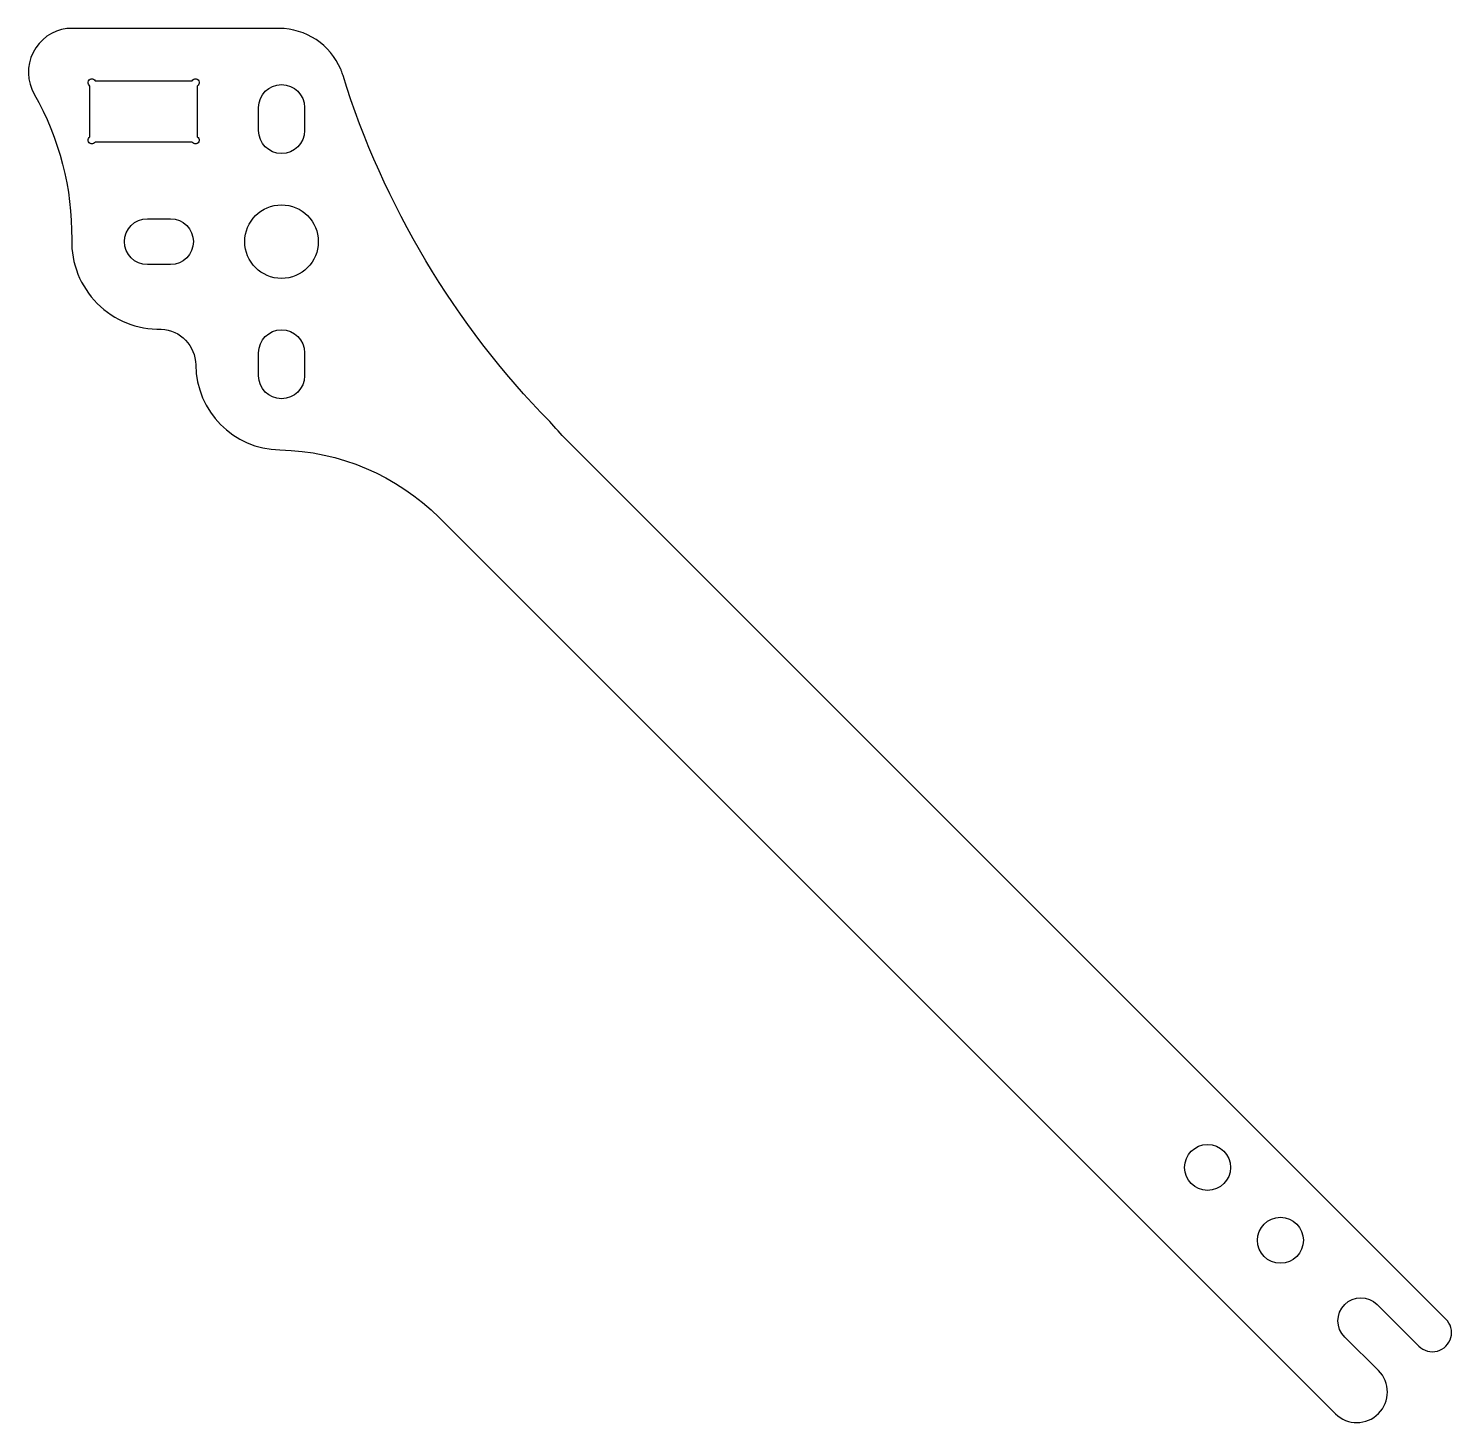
# Model space of a CAD drawing. Header units: millimetres. Extents: x -96.9 to -4.1, y 3.4 to 94.3.
import ezdxf

# ---------------------------------------------------------------- set-up
doc = ezdxf.new("R2010")
doc.units = ezdxf.units.MM

msp = doc.modelspace()

# ---------------------------------------------------------------- linework, layer by layer
for points in [[(-4.453, 10.111), (-61.832, 67.489, -0.02024), (-62.929, 68.679, -0.118665), (-76.423, 91.271, 0.019472), (-76.536, 91.591, -0.000237), (-76.57, 91.672, 0.301348), (-80.593, 94.339), (-94.439, 94.339, 0.532486), (-96.57, 90.051, -0.133367), (-94.128, 80.571, 0.429106), (-88.284, 74.722, -0.39635), (-86.032, 72.376, 0.405581), (-80.542, 66.833, -0.193459), (-70.146, 62.417), (-11.659, 3.931, 0.997059), (-8.856, 6.751), (-11.06, 8.94, -1), (-8.939, 11.061), (-6.221, 8.343, 1)], [(-92.933, 90.583, -1.303225), (-92.591, 90.925), (-86.274, 90.925, -1.303225), (-85.933, 90.583), (-85.933, 87.266, -1.303225), (-86.274, 86.925), (-92.591, 86.925, -1.303225), (-92.933, 87.266)], [(-81.933, 87.677), (-81.933, 89.177, -0.999983), (-78.933, 89.177), (-78.933, 87.677, -1)], [(-89.185, 78.925, -1), (-89.185, 81.925), (-87.685, 81.925, -1), (-87.685, 78.925)], [(-81.933, 71.672), (-81.933, 73.172, -1), (-78.933, 73.172), (-78.933, 71.672, -1)]]:
    msp.add_lwpolyline(points, format="xyb", close=True)
for centre, radius in [((-80.433, 80.425), 2.4), ((-20.008, 20.008), 1.5), ((-15.25, 15.25), 1.5)]:
    msp.add_circle(centre, radius)

doc.saveas('drawing.dxf')
